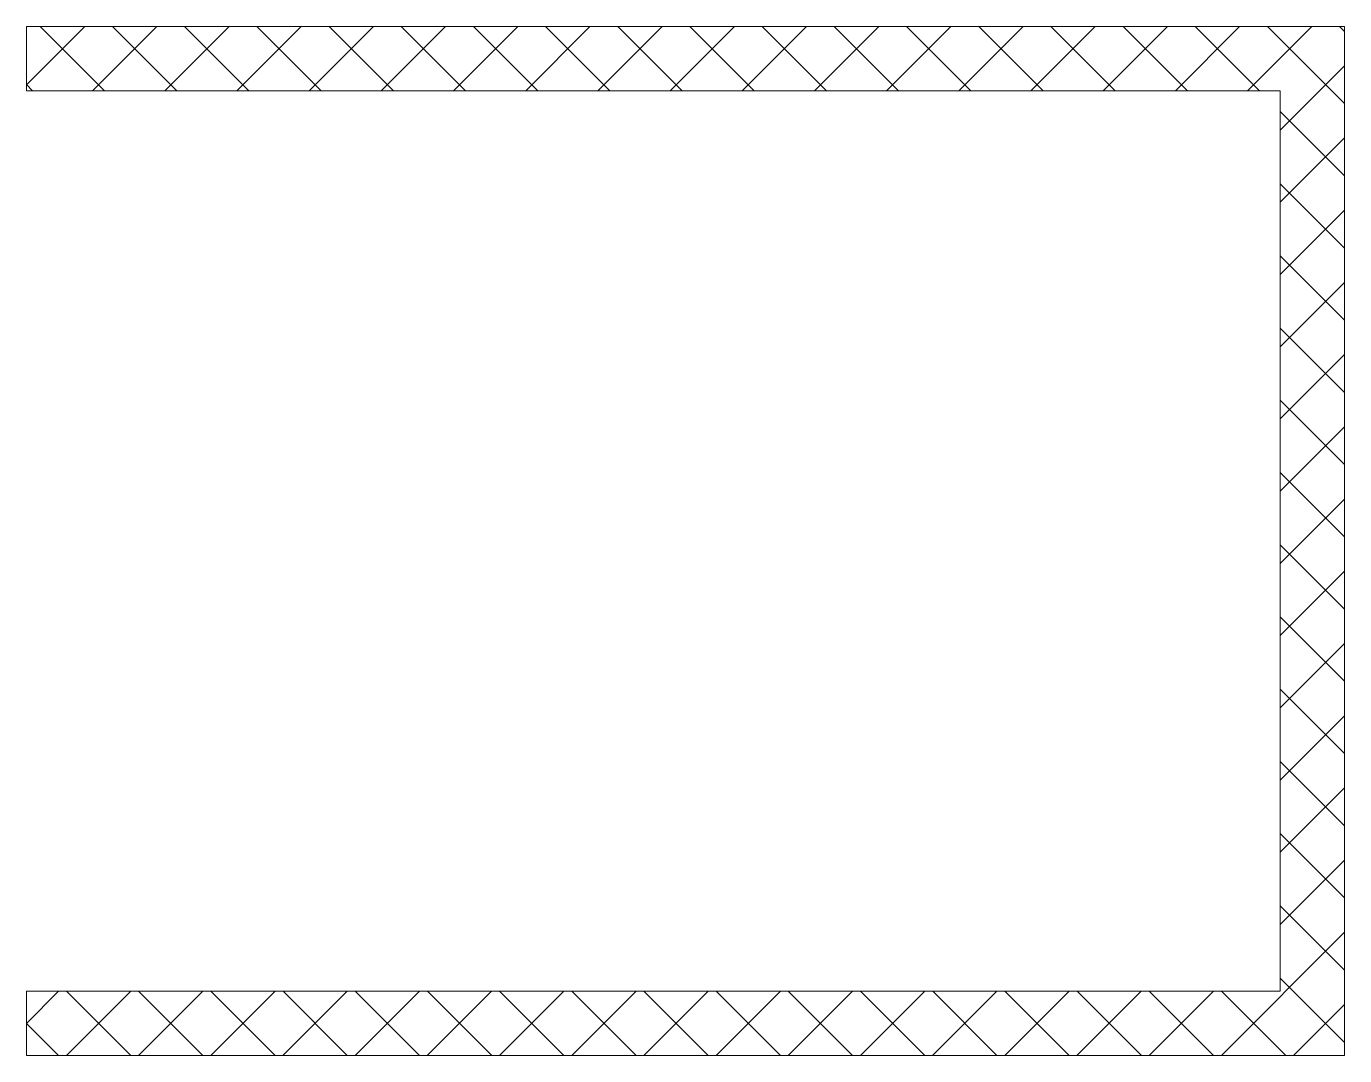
# Model space of a CAD drawing. Header units: millimetres. Extents: x 0 to 2050, y -50 to 1550.
import ezdxf

# ---------------------------------------------------------------- set-up
doc = ezdxf.new("R2010")
doc.units = ezdxf.units.MM
doc.layers.add('0. Tuong ALC', color=4, linetype='Continuous', lineweight=9)

msp = doc.modelspace()

# ---------------------------------------------------------------- hatches: boundary and pattern name
at = {"layer": '0. Tuong ALC'}
h = msp.add_hatch(dxfattribs=at)
h.set_pattern_fill('ANSI37', color=251, scale=25, style=0)
h.paths.add_polyline_path([(0, -50), (2050, -50), (2050, 1550), (0, 1550), (0, 1450), (1950, 1450), (1950, 50), (0, 50)])

# ---------------------------------------------------------------- linework, layer by layer
at = {"layer": '0. Tuong ALC', "color": 2}
msp.add_lwpolyline([(0, -50), (2050, -50), (2050, 1550), (0, 1550), (0, 1450), (1950, 1450), (1950, 50), (0, 50)], close=True, dxfattribs=at)

doc.saveas('drawing.dxf')
